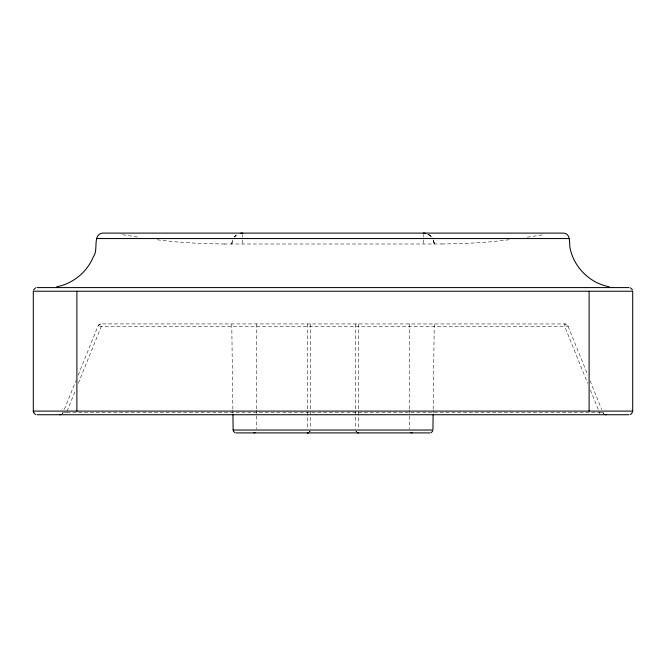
<?xml version="1.0" encoding="UTF-8"?>
<svg xmlns="http://www.w3.org/2000/svg" width="666" height="666" viewBox="0 0 666 666"><rect width="100%" height="100%" fill="white"/><g stroke="black" fill="none" stroke-linecap="round" stroke-linejoin="round"><path stroke-width="0.5" stroke-dasharray="3.33 2.5" d="M433.141 413.386L433.175 410.264M433.191 409.224L434.232 323.917M231.768 243.997L232.534 239.985L231.768 243.997A10.897 10.897 0 0 1 232.534 239.985M64.344 409.39L75.899 380.777M78.213 375.05L98.069 325.899L99.184 324.6L101.307 323.917L565.234 323.959L567.932 325.899L587.787 375.05M67.025 411.288L75.599 390.068M78.322 383.316L101.307 326.398L101.307 323.926A3.63 3.63 0 0 0 97.86 326.398A3.63 1.099 18.4 0 1 101.307 326.398L564.693 326.398A3.63 1.099 -18.4 0 1 568.14 326.398A3.63 3.63 0 0 0 564.693 323.917L564.693 326.398L587.678 383.316M310.09 431.06L309.723 431.726M309.981 431.302L310.015 431.243A2.905 2.905 0 0 1 309.648 431.826L309.981 431.302L309.74 431.701M62.313 413.669L63.187 412.254A3.63 3.63 0 0 1 62.313 413.669L62.679 413.336M234.965 236.288L234.207 237.129A10.897 10.897 0 0 1 236.705 234.873L234.965 236.288L238.661 233.866M527.256 237.188L543.381 234.732M509.09 239.768L490.859 241.816L466.441 243.448L441.458 243.997M224.017 243.997L441.983 243.997M224.542 243.997L199.559 243.448L175.141 241.816L156.91 239.768M122.619 234.732L138.744 237.188M428.28 234.29L431.793 237.129M427.339 233.866L432.151 237.595M429.295 234.873L431.035 236.288M603.321 413.336L603.687 413.669A3.63 3.63 0 0 1 602.813 412.254L603.687 413.669M356.293 431.751L355.91 431.06M356.077 431.418L356.352 431.826A2.905 2.905 0 0 1 356.027 431.327L356.002 431.277M590.101 380.777L601.656 409.39M590.401 390.068L598.975 411.288M232.867 409.224L231.768 323.917M232.875 410.264L232.925 413.386M599.367 413.669L599.367 412.254L66.633 412.254L66.633 413.669M423.335 234.557L423.335 237.204M423.335 239.985L423.335 243.997M409.29 323.917L409.29 409.157M409.29 410.106L409.29 429.046M358.608 323.917L358.608 410.106M358.608 411.996L358.608 429.046M355.702 323.917L355.702 429.046M310.298 323.917L310.298 429.046M307.392 323.917L307.392 410.106M307.392 411.996L307.392 429.046M256.71 323.917L256.71 409.157M256.71 410.106L256.71 429.046M242.665 234.557L242.665 237.204M242.665 240.018L242.665 243.997M428.779 234.557A10.897 10.897 0 0 1 431.851 237.204M601.831 412.67A3.114 0.683 13 0 1 599.35 412.271M66.65 412.271A3.114 0.683 -13 0 1 64.169 412.67M433.699 240.634L433.466 239.985L434.232 243.997L433.466 239.985A10.897 10.897 0 0 1 434.232 243.997L433.699 240.634"/><path stroke-width="1" d="M433.125 414.427L432.933 430.028L233.067 430.028M609.248 286.771C589.71 283.15 573.568 267.008 569.946 247.469C569.214 242.69 570.787 233.575 563.677 233.1L102.323 233.1C92.266 234.69 98.651 250.291 93.431 256.601C87.188 272.003 73.077 283.641 56.752 286.771M632.7 411.238L631.634 413.669L630.402 414.485M432.717 431.085L431.093 432.7M33.558 289.885L35.598 287.845M255.145 432.575L253.838 432.9M307.451 432.9L308.749 432.559A2.905 2.905 0 0 1 307.392 432.9L307.392 432.575M96.87 238.553L569.13 238.553M36.955 287.587L629.045 287.587M33.3 411.105L632.7 411.105L632.7 291.225L33.3 291.225L33.3 411.105L34.366 413.669L35.598 414.485M36.955 414.735L629.045 414.735M235.972 432.9L430.028 432.9M412.162 432.9L410.889 432.592M358.583 432.9L358.549 432.9A2.905 2.905 0 0 1 357.276 432.575L358.608 432.575M234.907 432.7L233.283 431.085M630.402 287.845L632.442 289.885M33.3 411.238L33.558 412.437M232.934 414.427L233.15 430.028M589.11 291.225L589.11 411.105M423.335 233.525L423.335 233.1A10.897 10.897 0 0 1 425.757 233.375M242.665 233.375L242.665 233.1A10.897 10.897 0 0 0 240.684 233.283M76.89 291.225L76.89 411.105M606.26 414.735A3.63 3.63 0 0 1 605.169 414.568M60.831 414.568A3.63 3.63 0 0 1 59.74 414.735"/></g></svg>
